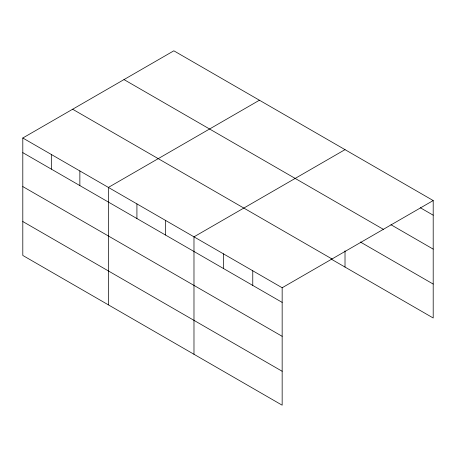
<?xml version="1.0" encoding="UTF-8"?>
<svg xmlns="http://www.w3.org/2000/svg" width="456" height="456" viewBox="0 0 456 456"><rect width="100%" height="100%" fill="white"/><g stroke="black" fill="none" stroke-linecap="round" stroke-linejoin="round"><path stroke-width="0.68" d="M22.8 138.008L282.161 287.753L282.161 405.19L22.8 255.445L22.8 138.008L173.839 50.81L433.2 200.554L433.2 317.992L331.056 259.019M259.424 100.223L108.391 187.422L108.391 304.864M345.015 149.642L193.982 236.841L193.982 354.278M282.161 287.753L433.2 200.554M420.341 207.765L433.2 215.192M390.946 224.722L433.2 249.118M123.992 79.583L383.359 229.328M360.325 241.993L433.2 284.065M72.641 109.235L332.008 258.974M22.8 152.652L282.161 302.391M22.8 186.572L282.161 336.317M22.8 221.525L282.161 371.269M345.015 250.823L345.015 267.079M252.766 270.779L252.766 285.422M223.377 253.81L223.377 268.453M165.448 220.368L165.448 235.011M136.92 203.895L136.92 218.538M79.863 170.954L79.863 185.592M51.328 154.481L51.328 169.125"/></g></svg>
